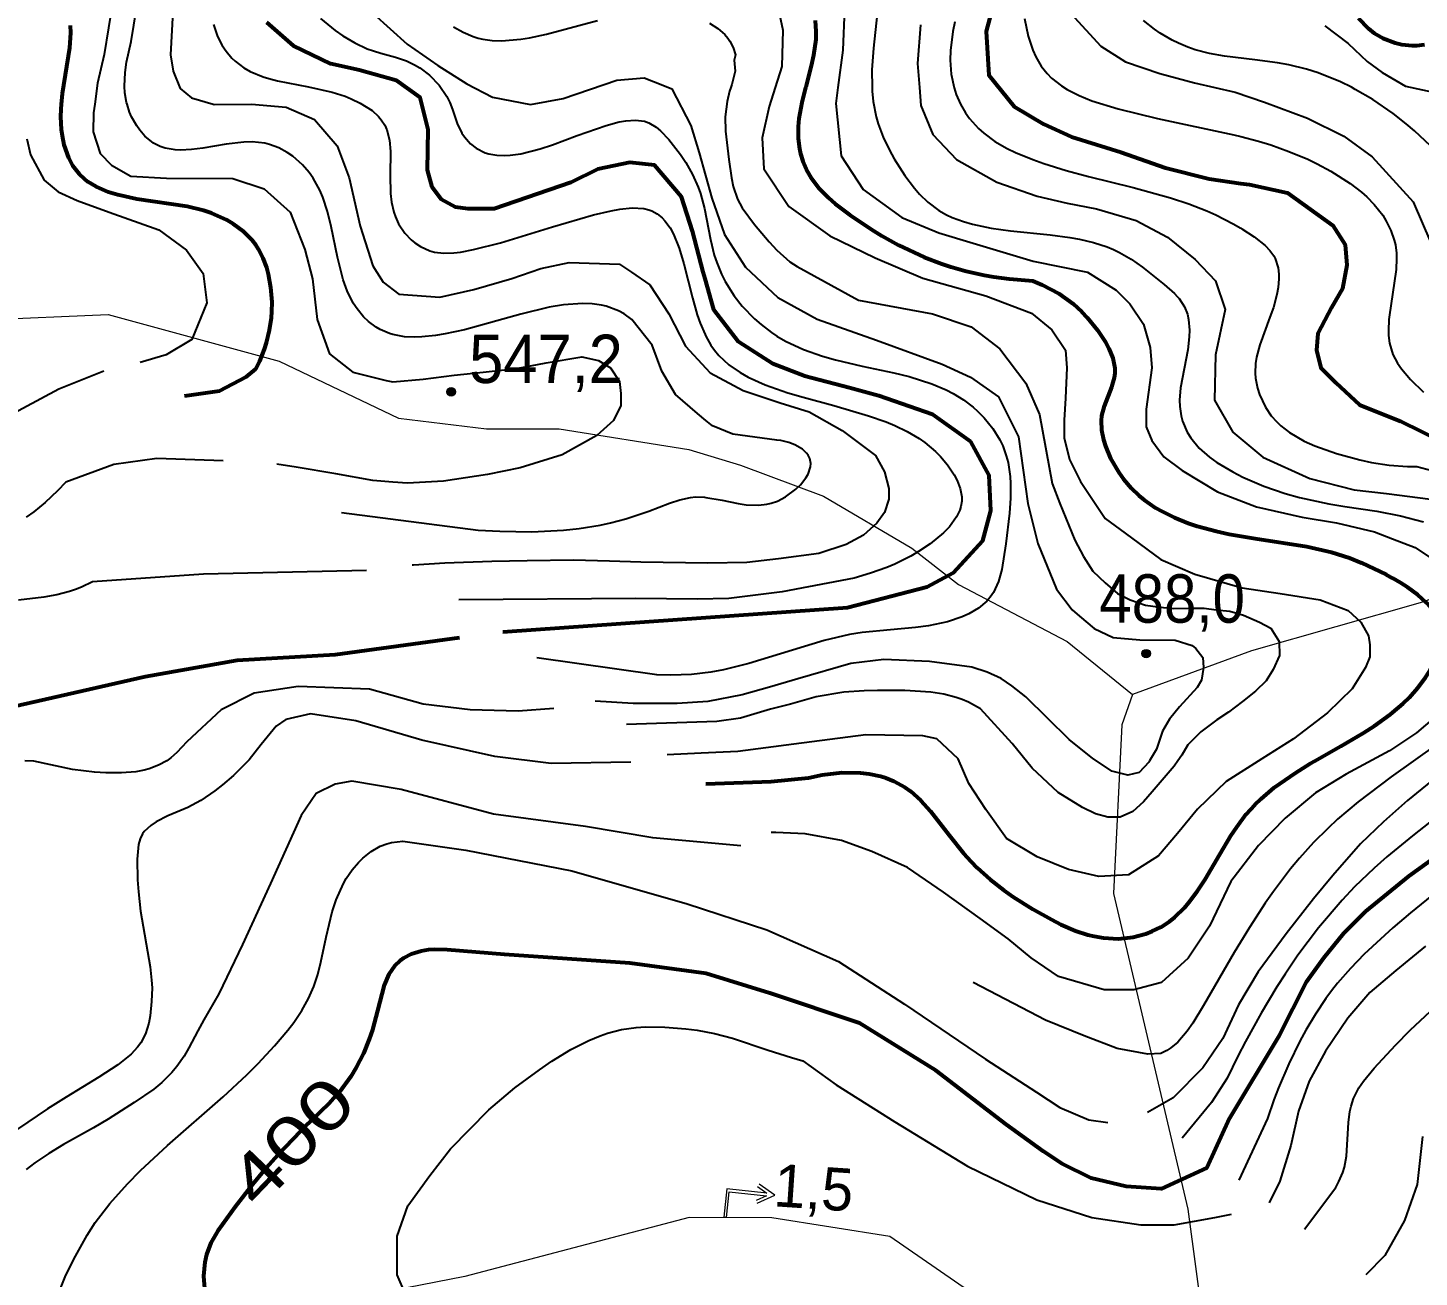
# Model space of a CAD drawing. Header units: metres. Extents: x 545098 to 555652, y 1854398 to 1862642.
# Drawn here: x 549370.1 to 549859.2, y 1859046.4 to 1859485.6 of the extents above; entities that cross this region are included whole.
import ezdxf
from ezdxf.enums import TextEntityAlignment as Align

# ---------------------------------------------------------------- set-up
doc = ezdxf.new("R2010")
doc.units = ezdxf.units.M
doc.header["$LTSCALE"] = 6.8
for name, color, linetype, lineweight in [('1', 7, 'Continuous', 25), ('2', 7, 'Continuous', 53), ('34', 7, 'Continuous', 13), ('5', 7, 'Continuous', 13), ('53', 7, 'Continuous', 13)]:
    doc.layers.add(name, color=color, linetype=linetype, lineweight=lineweight)
doc.layers.add('4', color=7, linetype='Continuous')

msp = doc.modelspace()

# ---------------------------------------------------------------- hatches: boundary and pattern name
at = {"layer": '5'}
for points in [[(549520.44, 1859357.64, 1), (549517.44, 1859357.64, 1)], [(549764.72, 1859265.62, 1), (549761.72, 1859265.62, 1)]]:
    msp.add_hatch(color=256, dxfattribs=at).paths.add_polyline_path(points)

# ---------------------------------------------------------------- linework, layer by layer
at = {"layer": '1'}
for points in [[(549404.97, 1859458.8), (549404.81, 1859459.33), (549404.23, 1859462.8), (549404.08, 1859465.14), (549404.26, 1859469.89), (549404.74, 1859473.5), (549406.37, 1859480.84), (549411.31, 1859511.07)], [(549399.98, 1859495.01), (549396.88, 1859476.25), (549394.62, 1859466.14), (549393.62, 1859458.8), (549393.2, 1859455.67), (549393.02, 1859449.01), (549395.57, 1859441.37), (549399.5, 1859437.35), (549406.36, 1859433.49), (549418.81, 1859432.79), (549442.14, 1859432.62), (549453.19, 1859429.05), (549462.28, 1859420.8), (549467.53, 1859407.65), (549470.21, 1859397.36), (549471.79, 1859383.12), (549476.12, 1859370.97), (549484.35, 1859364.52), (549496.09, 1859361.57), (549498.44, 1859361.12), (549509.06, 1859362.14), (549519.99, 1859363.47), (549530.17, 1859364.55), (549541.9, 1859365.82), (549552.27, 1859367.88), (549564.87, 1859369.89), (549570.69, 1859368.69), (549574.92, 1859366.04), (549578.09, 1859361.28), (549578.62, 1859357.05), (549578.62, 1859352.82), (549575.98, 1859347.53), (549570.13, 1859342.31), (549557.96, 1859335.44), (549543.14, 1859330.94), (549531.69, 1859328.59), (549516.28, 1859326.24), (549503.54, 1859325.48), (549498.44, 1859325.92), (549491.36, 1859326.53), (549478.41, 1859328.76), (549464.48, 1859331.19), (549457.62, 1859332.17)], [(549633.3, 1859495.21), (549635.54, 1859484.77), (549635.18, 1859471.98), (549632.84, 1859464.63), (549630.71, 1859457.96), (549628.25, 1859446.88), (549628.78, 1859436.01), (549637.68, 1859422.82), (549652.08, 1859412.48), (549667.94, 1859404.79), (549684.76, 1859397.58), (549706.87, 1859391.33), (549722.89, 1859385.25), (549730.1, 1859379.48), (549734.9, 1859372.27), (549735.38, 1859366.02), (549734.9, 1859355.44), (549734.42, 1859347.74), (549734.42, 1859341.49), (549736.34, 1859333.8), (549740.19, 1859326.1), (549748.84, 1859313.12), (549755.84, 1859307.97), (549768.35, 1859298.76), (549780.4, 1859293.57), (549797, 1859288.77), (549810.4, 1859286.76), (549824.46, 1859284.51), (549834.27, 1859280.79), (549838.72, 1859276.64), (549841.36, 1859271.87), (549841.89, 1859268.7), (549841.89, 1859264.47), (549840.3, 1859260.77), (549835.62, 1859253.28), (549826.99, 1859244.77), (549815.09, 1859235.72), (549803.91, 1859228.65), (549791.41, 1859220.62), (549781.33, 1859211), (549774.29, 1859202.37), (549767.63, 1859194.58), (549757.03, 1859187.9), (549746.64, 1859187.27), (549735.88, 1859189.77), (549724.88, 1859194.13), (549714.11, 1859200.59), (549706.84, 1859210.8), (549700.95, 1859220), (549697.17, 1859228.65), (549689.6, 1859235.68), (549684.73, 1859236.76), (549664.65, 1859237.05), (549639.43, 1859233.81), (549619.7, 1859231.26), (549606.78, 1859230.64), (549594.82, 1859230.07)], [(549668.97, 1859493.85), (549667.34, 1859478.45), (549666.85, 1859470.86), (549666.93, 1859464.63), (549666.95, 1859463.38), (549667.32, 1859459.7), (549668.36, 1859454.26), (549669.05, 1859451.86), (549670.8, 1859447.15), (549673, 1859442.54), (549674.67, 1859439.53), (549678.41, 1859433.7), (549681.77, 1859429.19), (549683.58, 1859427.1), (549686.48, 1859424.26), (549690.33, 1859421.43), (549693.1, 1859419.88), (549695.02, 1859418.98), (549699.03, 1859417.47), (549702.17, 1859416.56), (549708.73, 1859415.2), (549715.55, 1859414.27), (549729.52, 1859412.83), (549736.42, 1859411.91), (549739.81, 1859411.3), (549744.75, 1859410.13), (549749.5, 1859408.58), (549751.78, 1859407.63), (549753.91, 1859406.6), (549758, 1859404.22), (549761.94, 1859401.5), (549769.56, 1859395.4), (549773.18, 1859392.19), (549774.09, 1859391.21), (549774.79, 1859390.46), (549776.73, 1859387.57), (549777.72, 1859384.96), (549778.13, 1859383.11), (549778.46, 1859379.26), (549778.4, 1859376.97), (549777.88, 1859372.43), (549775.33, 1859359.06), (549774.99, 1859354.68), (549775.04, 1859352.51), (549775.51, 1859349.26), (549776.05, 1859347.29), (549777.68, 1859343.52), (549778.91, 1859341.51), (549781.91, 1859337.88), (549785.49, 1859334.72), (549788.11, 1859332.84), (549793.68, 1859329.52), (549797.27, 1859327.69), (549804.59, 1859324.52), (549812.07, 1859321.95), (549817.13, 1859320.53), (549827.45, 1859318.3), (549833.05, 1859317.37), (549844.29, 1859315.66), (549852.62, 1859314.11), (549860.73, 1859311.93)], [(549421.05, 1859491.24), (549420.2, 1859476.08), (549421.18, 1859470.39), (549423.7, 1859464.3), (549427.66, 1859460.99), (549435.26, 1859458.8), (549435.64, 1859458.62), (549448.78, 1859458.79), (549460.95, 1859457.74), (549470.84, 1859453.39), (549478.79, 1859444.06), (549483.01, 1859432.84), (549486.98, 1859415.88), (549491.36, 1859401.99), (549494.98, 1859396.22), (549500.51, 1859392.01), (549514.91, 1859390.91), (549526.94, 1859393.64), (549540.2, 1859397.45), (549550.43, 1859400.97), (549560.35, 1859403.1), (549578.07, 1859402.56), (549582.29, 1859399.7), (549588.78, 1859395.31), (549595.43, 1859385.02), (549601.24, 1859373.68), (549608.44, 1859365.96), (549610, 1859364.29), (549621.53, 1859358.08), (549634.58, 1859353.8), (549644.8, 1859350.61), (549656.37, 1859344.09), (549668.06, 1859335.31), (549671.24, 1859329.49), (549672.82, 1859323.67), (549672.82, 1859319.97), (549671.24, 1859315.21), (549668.59, 1859311.51), (549663.83, 1859307.27), (549657.76, 1859304), (549648.17, 1859300.77), (549633.97, 1859298.88), (549622.86, 1859297.69), (549609.1, 1859297.44), (549585.6, 1859297.75), (549574.62, 1859298.15), (549561.89, 1859298.5), (549545.59, 1859298.26), (549533.26, 1859298.03), (549516.68, 1859297.44), (549505.67, 1859296.73), (549505.21, 1859296.76)], [(549473.01, 1859488.85), (549478.15, 1859484.65), (549480.83, 1859482.77), (549485, 1859480.29), (549489.36, 1859478.27), (549491.62, 1859477.46), (549494.17, 1859476.7), (549499.34, 1859475.31), (549503.16, 1859474.01), (549506.04, 1859472.63), (549507.89, 1859471.53), (549511.34, 1859468.92), (549514.72, 1859465.44), (549517.43, 1859461.47), (549518.49, 1859459.33), (549519.42, 1859456.91), (549521.06, 1859452.02), (549522.7, 1859448.54), (549523.59, 1859447.22), (549525.75, 1859444.84), (549527.66, 1859443.34), (549530.85, 1859441.69), (549532.18, 1859441.27), (549534.93, 1859440.78), (549537.75, 1859440.69), (549539.65, 1859440.81), (549543.41, 1859441.36), (549550.2, 1859443.03), (549554.57, 1859444.46), (549563.21, 1859447.71), (549573.41, 1859451.31), (549578, 1859452.54), (549580.31, 1859452.96), (549583.7, 1859453.18), (549586.91, 1859452.75), (549588.41, 1859452.23), (549590.98, 1859450.72), (549592.56, 1859449.4), (549595.48, 1859446.32), (549599.59, 1859441.05), (549601.4, 1859438.31), (549603.78, 1859434.06), (549605.73, 1859429.64), (549606.53, 1859427.37), (549607.96, 1859422.05), (549610.12, 1859411.14), (549611.43, 1859405.74), (549612.27, 1859403.11), (549613.94, 1859399.05), (549615.27, 1859396.43), (549618.41, 1859391.44), (549621.26, 1859387.79), (549625.53, 1859383.32), (549627.84, 1859381.28), (549631.5, 1859378.49), (549633.41, 1859377.22), (549636.45, 1859375.45), (549642.81, 1859372.48), (549649.48, 1859370.14), (549654.06, 1859368.84), (549663.41, 1859366.66), (549674.49, 1859364.32), (549679.95, 1859362.99), (549687.9, 1859360.49), (549692.97, 1859358.31), (549695.42, 1859357.02), (549698.97, 1859354.82), (549702.37, 1859352.22), (549703.99, 1859350.79), (549706.27, 1859348.5), (549709.32, 1859344.78), (549711.82, 1859340.77), (549712.82, 1859338.67), (549714.08, 1859335.18), (549714.69, 1859332.79), (549715.42, 1859327.88), (549715.57, 1859325.37), (549715.53, 1859320.23)], [(549491.51, 1859490.63), (549503.44, 1859479.87), (549514.19, 1859472.3), (549524.47, 1859465.95), (549533.46, 1859461.18), (549546.76, 1859458.68), (549558.24, 1859460.71), (549577.15, 1859467.15), (549586.76, 1859468.05), (549593.27, 1859465.41), (549596.51, 1859464.1), (549603.15, 1859451.27), (549606.06, 1859441.64), (549610.54, 1859425.7), (549614.95, 1859412.92), (549622.37, 1859401.46), (549633.81, 1859390.81), (549647.59, 1859383.13), (549668.45, 1859375.84), (549691.51, 1859367.4), (549701.43, 1859362.74), (549711.31, 1859355.86), (549718.41, 1859341.82), (549721.67, 1859318.41), (549725.16, 1859304.35), (549731.68, 1859288.32), (549737.19, 1859281.03), (549739.81, 1859278.81), (549744.94, 1859274.47), (549751.61, 1859271.28), (549761.03, 1859270.51), (549773.41, 1859270.32), (549779.46, 1859268.45), (549780.74, 1859267.44), (549783.21, 1859264.23), (549783.38, 1859260.75), (549782.74, 1859256.24), (549781.16, 1859253.72), (549774.95, 1859246.94), (549771.49, 1859242.57), (549768.95, 1859238.31), (549766.88, 1859232), (549764.44, 1859227.97)], [(549519.76, 1859485.97), (549523.11, 1859484.05), (549526.61, 1859482.55), (549528.41, 1859481.99), (549530.01, 1859481.62), (549533.28, 1859481.17), (549536.62, 1859481.06), (549543.41, 1859481.61), (549546.45, 1859482.09), (549552.49, 1859483.36), (549570.35, 1859488.21)], [(549657.19, 1859492.22), (549656.58, 1859477.72), (549654.84, 1859464.63), (549654.1, 1859459.03), (549656.03, 1859440.56), (549663.81, 1859428.76), (549677.38, 1859418.88), (549690.39, 1859413.55), (549702.44, 1859409.94), (549723.48, 1859403.53), (549742.59, 1859399.68), (549752.68, 1859393.43), (549757.49, 1859388.62), (549762.3, 1859381.41), (549764.7, 1859373.23), (549765.18, 1859366.02), (549763.26, 1859351.59), (549763.26, 1859345.34), (549765.18, 1859340.53), (549769.5, 1859334.76), (549775.87, 1859330.02), (549788.35, 1859322.5), (549802, 1859317.19), (549818.13, 1859313.6), (549830.11, 1859311.58), (549843.49, 1859308.45), (549849.81, 1859306), (549857.8, 1859302.9), (549867.11, 1859296.74)], [(549696.01, 1859487.67), (549695.27, 1859484.26), (549694.4, 1859477.57), (549694.32, 1859474.23), (549694.71, 1859469.26), (549695.73, 1859464.49), (549696.49, 1859462.17), (549697.96, 1859458.8), (549699.76, 1859455.69), (549701.15, 1859453.74), (549704.32, 1859450.17)], [(549720.44, 1859488.92), (549721.8, 1859482.65), (549723.4, 1859477.75), (549724.43, 1859475.41), (549726.31, 1859472.15), (549728.39, 1859469.53), (549729.97, 1859467.95), (549733.52, 1859465.17), (549735.47, 1859463.95), (549739.64, 1859461.8), (549744.09, 1859459.99), (549753.41, 1859457.1), (549767.27, 1859453.75), (549794.04, 1859448.02), (549796.57, 1859447.36), (549802.72, 1859445.74), (549807.02, 1859444.42), (549813.41, 1859442.17), (549820.06, 1859439.38), (549823.33, 1859437.81), (549828.13, 1859435.23), (549835, 1859430.84), (549838.93, 1859427.83), (549840.79, 1859426.19), (549843.41, 1859423.53), (549846.39, 1859419.71), (549847.67, 1859417.65), (549849.28, 1859414.41), (549850.45, 1859411.01), (549850.85, 1859409.26), (549851.22, 1859406.43), (549851.3, 1859404.51), (549851.14, 1859400.63), (549848.69, 1859383.92), (549848.56, 1859383.02), (549848.38, 1859379.24), (549848.44, 1859377.4), (549848.78, 1859374.69), (549849.94, 1859370.78), (549851.59, 1859367.68), (549852.97, 1859365.7), (549856.14, 1859361.98), (549860.77, 1859357.51)], [(549736.8, 1859490.66), (549747.25, 1859479.1), (549756, 1859473.66), (549768.06, 1859469.58), (549780.19, 1859466.3), (549794.55, 1859462.98), (549804.81, 1859459.47), (549819.91, 1859453.86), (549832.74, 1859447.5), (549842.65, 1859440.3), (549857.1, 1859424.47)], [(549768.18, 1859483.72), (549766.16, 1859485.12), (549762.3, 1859488.2)], [(549435.4, 1859486.74), (549436.75, 1859482.59), (549438.43, 1859479.36), (549439.79, 1859477.35), (549441.87, 1859474.92), (549442.99, 1859473.83), (549446.03, 1859471.52), (549448.2, 1859470.28), (549452.88, 1859468.34), (549454.86, 1859467.79), (549457.91, 1859466.95), (549468.71, 1859464.87), (549477.12, 1859462.97), (549481.63, 1859461.52), (549483.82, 1859460.66), (549486.94, 1859459.17), (549491.09, 1859456.5), (549493.38, 1859454.4), (549494.35, 1859453.25), (549495.56, 1859451.4), (549496.32, 1859449.73), (549497.27, 1859446.11), (549497.63, 1859442.18), (549497.52, 1859433.78), (549497.58, 1859427.38), (549497.94, 1859424.26), (549498.76, 1859420.8), (549499.34, 1859419.14), (549500.44, 1859416.75), (549502.62, 1859413.46), (549504.85, 1859411.1), (549506.1, 1859410.06), (549508.11, 1859408.7), (549511.38, 1859407.22), (549513.01, 1859406.78), (549516.38, 1859406.38), (549519.84, 1859406.48), (549522.16, 1859406.76), (549526.78, 1859407.63), (549536.24, 1859409.98), (549554.49, 1859415.59), (549569, 1859419.85), (549575.13, 1859421.32), (549578.18, 1859421.87), (549582.58, 1859422.29), (549586.6, 1859422.05), (549588.41, 1859421.62), (549589.46, 1859421.23), (549591.37, 1859420.2), (549593.06, 1859418.84), (549594.08, 1859417.77), (549595.88, 1859415.26), (549597.06, 1859413.1), (549599.04, 1859408.17), (549600.69, 1859402.63), (549603.71, 1859390.66), (549605.44, 1859384.71), (549606.44, 1859381.83), (549608.17, 1859377.74), (549608.44, 1859377.25), (549610.25, 1859374), (549611.44, 1859372.29), (549613, 1859370.41), (549616.55, 1859367.12), (549620.54, 1859364.39), (549623.38, 1859362.82), (549629.32, 1859360.16), (549637.3, 1859357.32), (549642.67, 1859355.71), (549653.48, 1859352.78), (549665.65, 1859349.26), (549671.81, 1859347.08), (549674.83, 1859345.83), (549679.23, 1859343.7), (549683.43, 1859341.21), (549685.44, 1859339.82), (549689.21, 1859336.68), (549690.97, 1859334.93), (549693.41, 1859332.03)], [(549609.79, 1859487.19), (549612.64, 1859485.37), (549615.1, 1859483.2), (549616.13, 1859481.98), (549616.86, 1859480.93), (549618.03, 1859478.65), (549618.85, 1859476.15), (549618.44, 1859474.27), (549618.8, 1859470.36)], [(549683.88, 1859486.6), (549682.84, 1859473), (549683.5, 1859464.63), (549684, 1859458.24), (549688.24, 1859448.13), (549696.61, 1859439.32), (549710.73, 1859431.37), (549724.97, 1859426.45), (549735.42, 1859423.92), (549745.8, 1859422.01), (549759.78, 1859417.85), (549770.79, 1859412.05)], [(549863.24, 1859444.09), (549857.56, 1859449.36), (549854.6, 1859451.87), (549850.03, 1859455.45), (549842.89, 1859460.37), (549836.75, 1859463.92), (549835.43, 1859464.68), (549831.58, 1859466.57), (549823.67, 1859469.78), (549819.61, 1859471.08), (549813.41, 1859472.61), (549809.45, 1859473.31), (549801.45, 1859474.33), (549790.78, 1859475.62), (549785.54, 1859476.56), (549780.41, 1859477.89), (549777.9, 1859478.75), (549774.56, 1859480.15), (549772.39, 1859481.23), (549768.18, 1859483.72)], [(549826.04, 1859486.28), (549834.21, 1859480.03), (549840.93, 1859473.78), (549846.22, 1859469.93), (549854.39, 1859465.13), (549866.38, 1859462.53)], [(549618.8, 1859470.36), (549617.61, 1859465.7), (549617.25, 1859464.63), (549616.82, 1859463.32), (549615.9, 1859459.72), (549615.21, 1859454.26), (549615.31, 1859449.31), (549616.55, 1859439.26), (549617.42, 1859432.9), (549618.05, 1859429.8), (549619.54, 1859425.38), (549621.26, 1859422.27), (549625.61, 1859416.46), (549630.71, 1859410.33), (549633.41, 1859407.44), (549638, 1859403.39), (549640.53, 1859401.65), (549662.17, 1859389.89), (549688.12, 1859385.08), (549701.74, 1859380.44), (549711.83, 1859372.75), (549720.96, 1859360.73), (549725.77, 1859349.67), (549730.14, 1859325.47), (549732.84, 1859318.44), (549738.13, 1859305.45), (549741.23, 1859299.73), (549744.44, 1859294.59), (549748.81, 1859290.51), (549753.14, 1859286.79), (549757.66, 1859284.57), (549763.06, 1859282.65), (549768.12, 1859281.97), (549772.98, 1859281.46), (549778.32, 1859281.55), (549783.67, 1859281.65), (549787.8, 1859281.05), (549792.66, 1859280.53), (549797.45, 1859279.08), (549803.1, 1859276.64), (549807.05, 1859274.53), (549810.01, 1859269.91), (549810.06, 1859264.93), (549807.89, 1859260.06), (549805.42, 1859256.06), (549801.62, 1859252.46), (549797.08, 1859248.77), (549792.19, 1859245.04), (549788.09, 1859242.33), (549782.51, 1859238.14), (549777.9, 1859233.52), (549775.75, 1859229.93), (549774.38, 1859227.97), (549773.08, 1859226.1), (549769.53, 1859221.98), (549765.33, 1859217.04), (549762.25, 1859213.52), (549758.6, 1859210.13), (549754.05, 1859208.1), (549749.8, 1859208.13), (549745.42, 1859209.26), (549740.91, 1859211.48), (549732.3, 1859216.75), (549723.11, 1859225.41), (549716.09, 1859234.06), (549704.96, 1859246.17), (549700.79, 1859248.52), (549698.61, 1859249.46), (549696.47, 1859250.22), (549692.08, 1859251.34), (549687.58, 1859252.04), (549678.41, 1859252.61), (549668.84, 1859252.67), (549664.09, 1859252.54), (549657.01, 1859252.12), (549647.25, 1859250.47), (549638.18, 1859247.88), (549631.13, 1859246.06), (549620.67, 1859242.97), (549612.29, 1859241.73), (549580.53, 1859240.7)], [(549480.33, 1859315.27), (549528.41, 1859309.03), (549535.99, 1859308.61), (549547.26, 1859308.46), (549558.41, 1859309.03), (549563.94, 1859309.64), (549571.26, 1859310.83), (549574.9, 1859311.61), (549580.33, 1859313.01), (549588.41, 1859315.7), (549595.71, 1859318.55), (549599.35, 1859319.73), (549603.01, 1859320.51), (549604.84, 1859320.69), (549607.93, 1859320.63), (549608.44, 1859320.55), (549614.18, 1859319.59), (549619.81, 1859318.41), (549622.66, 1859317.97), (549626.99, 1859317.8), (549629.9, 1859318.14), (549631.37, 1859318.49), (549633.59, 1859319.26), (549636.5, 1859320.75), (549640.11, 1859323.43), (549641.69, 1859324.98), (549643.64, 1859327.45), (549644.37, 1859328.73), (549645.25, 1859331.27), (549645.35, 1859332.5), (549645.01, 1859334.26), (549644.4, 1859335.41), (549643.85, 1859336.13), (549642.41, 1859337.44), (549639.68, 1859339.03), (549637.62, 1859339.82), (549634.79, 1859340.48), (549633.41, 1859340.62), (549617.96, 1859342.77), (549610.76, 1859345.66), (549608.44, 1859347.55), (549605.47, 1859349.98), (549597.78, 1859356.71), (549592.98, 1859364.89), (549589.61, 1859374.02), (549582.47, 1859383.06), (549579.7, 1859385.06), (549577.69, 1859386.15), (549573.41, 1859387.74), (549571.76, 1859388.13), (549568.44, 1859388.6), (549565.1, 1859388.73), (549558.41, 1859388.21), (549553.34, 1859387.37), (549543.38, 1859384.99), (549523.6, 1859379.44), (549516.85, 1859377.99), (549513.41, 1859377.43), (549508.56, 1859376.92), (549506.14, 1859376.84), (549502.53, 1859377.02), (549499.01, 1859377.64), (549498.44, 1859377.81), (549497.29, 1859378.14), (549493.95, 1859379.59), (549492.55, 1859380.4), (549489.91, 1859382.32), (549488.14, 1859383.98), (549485.83, 1859386.8), (549484.51, 1859388.84), (549482.36, 1859393.2), (549480.95, 1859397.04), (549478.92, 1859404.97), (549476.78, 1859415.71), (549475.5, 1859420.98), (549473.79, 1859426.1), (549472.72, 1859428.57), (549470.39, 1859432.75), (549469, 1859434.72), (549466.63, 1859437.48), (549463.2, 1859440.5), (549461.3, 1859441.8), (549458.28, 1859443.42), (549455.07, 1859444.6), (549453.41, 1859445.01), (549449, 1859445.49), (549445.99, 1859445.44), (549439.84, 1859444.73), (549431.65, 1859443.35), (549427.67, 1859442.83), (549423.81, 1859442.63), (549421.94, 1859442.71), (549418.37, 1859443.3), (549416.67, 1859443.86), (549414.25, 1859445.09), (549411.22, 1859447.56), (549409.43, 1859449.61), (549408.37, 1859451.09), (549406.58, 1859454.26), (549405.86, 1859455.93), (549404.97, 1859458.8)], [(549704.32, 1859450.17), (549706.13, 1859448.54), (549710.06, 1859445.65), (549714.33, 1859443.2), (549717.3, 1859441.77), (549723.43, 1859439.27), (549727.31, 1859437.91), (549735.1, 1859435.49), (549742.94, 1859433.39), (549758.66, 1859429.5), (549771.77, 1859425.88), (549778.23, 1859423.73), (549784.58, 1859421.25), (549787.7, 1859419.86), (549793.83, 1859416.73), (549796.57, 1859415.12), (549796.83, 1859414.97), (549801.23, 1859412.07), (549805.06, 1859409.05), (549806.72, 1859407.34), (549808.08, 1859405.47), (549808.62, 1859404.46), (549809.62, 1859401.26), (549809.88, 1859398.97), (549809.9, 1859397.41), (549809.62, 1859394.26), (549809.2, 1859391.91), (549807.95, 1859387.34), (549806.7, 1859383.92), (549803.16, 1859374.19), (549802.03, 1859369.82), (549801.69, 1859367.61), (549801.56, 1859364.26), (549801.69, 1859362.5), (549802.36, 1859358.98), (549803.08, 1859356.67), (549805.14, 1859352.26), (549807.17, 1859349.26), (549809.13, 1859347.04), (549810.55, 1859345.69), (549813.66, 1859343.29), (549818.83, 1859340.31), (549822.52, 1859338.66), (549830.13, 1859335.98), (549838.33, 1859333.7), (549842.44, 1859332.82), (549848.68, 1859331.86), (549855.1, 1859331.39), (549858.41, 1859331.37), (549865.38, 1859329.57)], [(549369.73, 1859446.63), (549371.01, 1859440.91), (549375.79, 1859431.99), (549380.72, 1859427.96), (549387.44, 1859424.85), (549398.71, 1859420.83), (549416.12, 1859414.55), (549425.86, 1859407.49), (549431.78, 1859399.18), (549433.04, 1859388.87), (549427.79, 1859376.02), (549418.77, 1859370.64), (549409.54, 1859367.95)], [(549857.1, 1859424.47), (549863.3, 1859410)], [(549770.79, 1859412.05), (549780.47, 1859404.2), (549787.57, 1859396.66), (549791.01, 1859386.62), (549787.56, 1859370.66), (549787.28, 1859354.77), (549793.72, 1859343.51), (549804.31, 1859334.65), (549820.76, 1859327.15), (549836.31, 1859323.17), (549847.72, 1859321.87), (549863.17, 1859319.95)], [(549396.85, 1859364.93), (549380.97, 1859358.57), (549361.96, 1859348.38)], [(549438.78, 1859333.34), (549415.44, 1859334.16), (549400.3, 1859332.11), (549383.5, 1859325.94), (549380.53, 1859322.8), (549376.22, 1859318.7), (549372.15, 1859315.45), (549369.46, 1859313.64)], [(549693.41, 1859332.03), (549695.8, 1859328.43), (549696.78, 1859326.53), (549697.87, 1859323.62), (549698.39, 1859320.7), (549698.39, 1859319.26), (549698.09, 1859317.35), (549697.7, 1859316.1), (549696.56, 1859313.67), (549694.05, 1859310.24), (549691.98, 1859308.11), (549687.32, 1859304.26), (549683.26, 1859301.52), (549680.51, 1859299.9), (549674.93, 1859297.12), (549672.1, 1859295.92), (549666.38, 1859293.86), (549660.57, 1859292.14), (549635.23, 1859287.39), (549616.49, 1859284.99), (549605.44, 1859284.75), (549583.81, 1859284.99), (549521.6, 1859284.56)], [(549715.53, 1859320.23), (549715.15, 1859314.99), (549713.88, 1859304.26), (549712.51, 1859295.18), (549711.35, 1859290.96), (549709.58, 1859287.15), (549708.41, 1859285.44), (549707.19, 1859284.06), (549704.3, 1859281.65), (549700.93, 1859279.66), (549698.5, 1859278.56), (549693.41, 1859276.83), (549686.68, 1859275.38), (549682.21, 1859274.78), (549673.32, 1859274.03), (549663.41, 1859273.07), (549658.94, 1859272.33), (549650.05, 1859270.24), (549623.53, 1859262.17), (549614.64, 1859259.93), (549610.16, 1859259.08), (549603.41, 1859258.26), (549596.09, 1859258.04), (549591.18, 1859258.22), (549548.99, 1859264.17)], [(549489.14, 1859294.83), (549431.82, 1859293.6), (549392.79, 1859290.87), (549388.92, 1859288.98), (549386.88, 1859288.17), (549384.75, 1859287.47), (549380.33, 1859286.32), (549375.77, 1859285.48), (549366.78, 1859284.37)], [(549764.44, 1859227.97), (549764.14, 1859227.48), (549760.83, 1859223.83), (549756.74, 1859222.89), (549751.21, 1859224.35), (549744.38, 1859228.92), (549739.81, 1859232.54), (549736.17, 1859235.42), (549720.9, 1859250.44), (549716.02, 1859254.3), (549712.22, 1859256.89), (549707.3, 1859259.12), (549701.97, 1859260.83), (549687.12, 1859262.87), (549671.02, 1859263.6), (549659.46, 1859262.2), (549640.79, 1859256.75), (549630.84, 1859253.8), (549621.17, 1859251.19), (549609.1, 1859248.77), (549598.4, 1859248.1), (549582.87, 1859248.11), (549569.55, 1859248.87)], [(549555.02, 1859246.37), (549542.45, 1859245.4), (549525.54, 1859245.89), (549509.1, 1859247.82), (549490.25, 1859253.14), (549465.12, 1859254.11), (549449.66, 1859251.69), (549438.06, 1859245.89), (549425.99, 1859234.6), (549422.52, 1859230.88), (549420.38, 1859229.01), (549418.96, 1859227.99), (549416.01, 1859226.36), (549412.74, 1859225.12), (549410.94, 1859224.65), (549408.02, 1859224.1), (549403.08, 1859223.67), (549397.47, 1859223.7), (549393.53, 1859223.95), (549385.79, 1859224.93), (549372.19, 1859227.79), (549369.02, 1859227.95)], [(549582.09, 1859227.51), (549554.05, 1859227.02), (549534.24, 1859229.44), (549508.62, 1859235.25), (549485.42, 1859242.02), (549469.47, 1859244.44), (549460.77, 1859242.5), (549457.39, 1859240.08), (549452.13, 1859233.7), (549447.86, 1859228.23), (549442.44, 1859222.81), (549438.48, 1859219.45), (549435.85, 1859217.42), (549430.93, 1859214.03), (549426.39, 1859211.49), (549419.36, 1859208.56), (549415.17, 1859206.47), (549413.29, 1859205.22), (549411.02, 1859203.08), (549410.45, 1859202.29), (549409.59, 1859200.57), (549409.03, 1859198.57), (549408.58, 1859193.33), (549408.68, 1859186.08), (549408.95, 1859181.86), (549409.68, 1859175.07), (549413.06, 1859155.51), (549413.62, 1859150.81), (549413.75, 1859148.16), (549413.62, 1859143.31), (549413.11, 1859138.27), (549412.62, 1859135.71), (549411.45, 1859131.96), (549409.8, 1859128.79), (549408.66, 1859127.23), (549406.46, 1859124.86), (549401.75, 1859121.05), (549395.09, 1859116.73), (549383.59, 1859109.74), (549376.96, 1859105.57), (549345.64, 1859084.45)], [(549866.89, 1859245.19), (549858.27, 1859237.8), (549849.81, 1859232.12), (549848.75, 1859231.41), (549833.58, 1859223.22), (549822.8, 1859216.68), (549812.15, 1859207.77), (549802.7, 1859198.22), (549793, 1859185.47), (549785.55, 1859169.82), (549778.02, 1859158.51), (549768.62, 1859150), (549758.95, 1859147.4), (549748.49, 1859147.39), (549732.38, 1859152.09), (549722.86, 1859158.7), (549714.76, 1859165.32), (549704.85, 1859172.51), (549691.99, 1859181.73), (549679.36, 1859190.49), (549666.78, 1859196.09), (549656.18, 1859199.88), (549643.36, 1859202.28), (549633, 1859202.76), (549631.47, 1859202.79)], [(549873.41, 1859239.47), (549849.32, 1859222.29), (549837.81, 1859213.51), (549830.54, 1859207.38), (549827.06, 1859204.2), (549822.07, 1859199.26), (549817.1, 1859193.76), (549813.95, 1859189.95), (549807.97, 1859182.01)], [(549620.76, 1859198.01), (549589.82, 1859200.92), (549566.14, 1859204.79), (549533.76, 1859209.14), (549501.38, 1859217.85), (549483.98, 1859220.75), (549478.18, 1859219.78), (549471.41, 1859216.4), (549466.2, 1859208.73), (549455.44, 1859184.79), (549445.52, 1859163.35), (549437.29, 1859146.03), (549431.99, 1859136.91), (549429.9, 1859132.97), (549426.69, 1859127), (549425.01, 1859124.16), (549422.46, 1859120.49), (549420.75, 1859118.41), (549417.2, 1859114.87), (549414.37, 1859112.54), (549407.53, 1859107.82), (549398.39, 1859102.02), (549393.24, 1859098.97), (549382.65, 1859093.04), (549377.49, 1859089.93), (549372.59, 1859086.58), (549369.5, 1859084.22)], [(549865.24, 1859222.23), (549855.15, 1859214.02), (549846.71, 1859206.5), (549838.62, 1859198.7), (549828.87, 1859187.68), (549822.11, 1859179.41), (549812.51, 1859167.14), (549802.57, 1859153.72), (549795.74, 1859142.11), (549790.2, 1859130.34), (549783.19, 1859119.98), (549772.76, 1859109.44), (549763.75, 1859104.35)], [(549863.02, 1859206.36), (549856.85, 1859201.56), (549847.79, 1859194.13), (549843.41, 1859190.25), (549836.52, 1859183.6), (549832.13, 1859178.97), (549823.83, 1859169.26), (549816.59, 1859159.61), (549812.06, 1859152.96), (549809.16, 1859148.45), (549803.65, 1859139.26), (549798.12, 1859129.23), (549795.5, 1859124.15), (549791.77, 1859116.41), (549786.19, 1859107.82), (549775.84, 1859095.35)], [(549381.53, 1859042.47), (549383.28, 1859046.51), (549386.25, 1859052.71), (549390.97, 1859061.21), (549393.82, 1859065.59), (549398.94, 1859072.33), (549405.16, 1859079.28), (549409.74, 1859083.9), (549419.16, 1859092.71), (549438.72, 1859109.85), (549447.07, 1859117.59), (549451.11, 1859121.59), (549456.84, 1859127.7), (549461.45, 1859133.2), (549463.55, 1859135.97), (549466.37, 1859140.15), (549468.74, 1859144.35), (549469.74, 1859146.47), (549470.6, 1859148.59), (549472.01, 1859152.86), (549473.09, 1859157.18), (549474.92, 1859165.97), (549477.14, 1859174.85), (549478.53, 1859179.09), (549481.04, 1859184.86), (549482.01, 1859186.56), (549484.1, 1859189.62), (549486.32, 1859192.22), (549487.83, 1859193.7), (549490.8, 1859196.11), (549493.99, 1859197.97), (549496.25, 1859198.8), (549497.92, 1859199.2), (549501.9, 1859199.73), (549524.09, 1859196.56), (549561.31, 1859189.31), (549601.91, 1859177.7), (549629.94, 1859168.51), (549655.07, 1859157.38), (549678.27, 1859142.39), (549706.79, 1859123.04), (549724.67, 1859111.43), (549732.89, 1859106.11), (549743.04, 1859101.76), (549749.8, 1859100.79)], [(549868.69, 1859184.68), (549856.16, 1859174.55), (549849.99, 1859169.26), (549839.89, 1859159.94), (549835.08, 1859154.98), (549830.55, 1859149.79), (549828.41, 1859147.09), (549826.44, 1859144.43), (549822.75, 1859138.93), (549819.38, 1859133.23), (549817.28, 1859129.34), (549813.41, 1859121.41), (549809.79, 1859112.99), (549808.14, 1859108.71), (549805.87, 1859102.22), (549795.77, 1859080.52)], [(549807.97, 1859182.01), (549805.12, 1859177.89), (549799.6, 1859169.36), (549794.22, 1859160.5), (549783.41, 1859141.89), (549779.69, 1859135.74), (549777.68, 1859132.87), (549774.36, 1859129.06), (549771.88, 1859126.99), (549770.55, 1859126.13), (549768.41, 1859125.1), (549763.78, 1859124.82), (549753.09, 1859126.76), (549741.44, 1859131.3), (549727.85, 1859136.81), (549702.38, 1859150.02)], [(549861.39, 1859162.79), (549851.01, 1859154.23), (549841.82, 1859146.46), (549834.19, 1859137.44), (549826.25, 1859125.85), (549820.56, 1859115.33), (549816.78, 1859104.73), (549814.13, 1859092.67), (549810.26, 1859080.15), (549806.44, 1859072.58)], [(549818.89, 1859063.31), (549829.87, 1859078), (549831.03, 1859080.06), (549832.43, 1859083.27), (549832.98, 1859085.1), (549833.67, 1859088.91), (549834.39, 1859100.8), (549834.86, 1859104.67), (549835.25, 1859106.54), (549836.12, 1859109.26), (549838.05, 1859112.99), (549839.68, 1859115.34), (549843.41, 1859119.84), (549850.91, 1859128), (549856.05, 1859133.22), (549866.66, 1859143.21)], [(549502.89, 1859040.45), (549499.91, 1859047.27), (549499.91, 1859052.8), (549499.91, 1859060.9), (549503.74, 1859071.54), (549511.4, 1859082.19), (549518.63, 1859091.56), (549532.21, 1859105.31), (549541.26, 1859112.93), (549549.92, 1859119.33), (549554.36, 1859122.37), (549560.96, 1859126.42), (549567.28, 1859129.62), (549571.29, 1859131.27), (549573.87, 1859132.16), (549578.77, 1859133.46), (549583.9, 1859134.23), (549587.22, 1859134.42), (549594, 1859134.29), (549601.44, 1859133.74), (549605.4, 1859133.25), (549611.52, 1859132.1), (549617.8, 1859130.41), (549630.4, 1859126.21), (549638.55, 1859123.59), (549642.53, 1859122.5), (549654.25, 1859114.02), (549674.84, 1859100.99), (549700.46, 1859085.43), (549724.82, 1859073.66), (549744.15, 1859067.36), (549761.37, 1859064.83), (549773.13, 1859064.83), (549787.41, 1859067.36), (549793.29, 1859068.62)], [(549860.44, 1859095.87), (549858.53, 1859078.99), (549854.04, 1859066.4), (549847.15, 1859053.99), (549840.45, 1859047.3)]]:
    msp.add_lwpolyline(points, dxfattribs=at)
at = {"layer": '2'}
for points in [[(549710.02, 1859495.8), (549706.98, 1859484.34), (549707.91, 1859468.92), (549716.85, 1859457.96), (549727.27, 1859451.77), (549737.02, 1859447.25), (549754.31, 1859441.91), (549770.05, 1859436.38), (549785.42, 1859432.54), (549796.57, 1859430.91), (549799.62, 1859430.47), (549812.96, 1859427.65), (549828.92, 1859416.09), (549833.25, 1859409.36), (549833.73, 1859402.15), (549832.28, 1859393.97), (549828.44, 1859387.24), (549823.63, 1859378.11), (549823.15, 1859372.34), (549824.6, 1859366.09), (549829.88, 1859360.8), (549838.22, 1859353.05), (549852.7, 1859347.36)], [(549646.88, 1859488.2), (549647.16, 1859484.26), (549647.08, 1859481.48), (549646.34, 1859475.93), (549645.53, 1859472.23), (549643.58, 1859464.85), (549643.52, 1859464.63), (549642.16, 1859459.3), (549641.14, 1859453.72), (549640.87, 1859450.92), (549640.87, 1859446.71), (549641.33, 1859443.11), (549641.72, 1859441.33), (549642.51, 1859438.72), (549644.14, 1859434.99), (549645.33, 1859432.97), (549648.17, 1859429.23), (549651.51, 1859425.85), (549653.92, 1859423.76), (549659.03, 1859419.88), (549666.54, 1859414.8), (549670.36, 1859412.47), (549676.18, 1859409.24), (549685.2, 1859405.03), (549691.43, 1859402.66), (549694.62, 1859401.61), (549699.52, 1859400.21), (549706.26, 1859398.68), (549709.73, 1859398.06), (549715.07, 1859397.32), (549723.41, 1859396.64), (549726.67, 1859395.3), (549732.51, 1859392.21), (549737.59, 1859388.54), (549740.64, 1859385.75), (549742.55, 1859383.72), (549746.16, 1859379.26), (549748.96, 1859375.05), (549750.16, 1859372.84), (549751.53, 1859369.44), (549752.21, 1859365.99), (549752.22, 1859364.26), (549752.01, 1859362.6), (549751.06, 1859359.29), (549748.46, 1859352.65), (549747.56, 1859349.26), (549747.38, 1859347.59), (549747.51, 1859344.2), (549748.2, 1859340.81), (549748.91, 1859338.58), (549750.76, 1859334.26), (549753.61, 1859329.28), (549755.24, 1859326.98), (549757.95, 1859323.79), (549760.61, 1859321.25), (549762.51, 1859319.7), (549766.58, 1859316.9), (549768.73, 1859315.65), (549773.24, 1859313.42), (549777.97, 1859311.53), (549781.21, 1859310.44), (549787.8, 1859308.64), (549792.41, 1859307.64), (549801.61, 1859306.08), (549819.71, 1859303.29), (549828.41, 1859301.3), (549834.78, 1859299.24), (549838.99, 1859297.55), (549847.57, 1859293.41), (549849.81, 1859292.13)], [(549837.92, 1859489.02), (549841.41, 1859485.35), (549843.41, 1859483.77), (549846.4, 1859481.99), (549850.82, 1859480.29), (549853.14, 1859479.75), (549856.66, 1859479.37), (549858.41, 1859479.39), (549861.11, 1859479.69)], [(549425.22, 1859356.28), (549437.51, 1859358), (549446.89, 1859362.86), (549450.25, 1859365.68), (549451.63, 1859368.45), (549453.34, 1859372.69), (549454.04, 1859374.85), (549455.11, 1859379.26), (549455.74, 1859383.63), (549455.9, 1859385.85), (549455.95, 1859389.21), (549455.58, 1859394.26), (549454.72, 1859398.99), (549454.08, 1859401.3), (549452.83, 1859404.64), (549451.19, 1859407.78), (549450.22, 1859409.26), (549448.91, 1859410.94), (549445.86, 1859413.97), (549442.38, 1859416.57), (549439.88, 1859418.06), (549434.61, 1859420.45), (549431.81, 1859421.39), (549426.13, 1859422.77), (549408.41, 1859425.4), (549401.73, 1859426.85), (549398.5, 1859427.86), (549393.95, 1859429.83), (549391.22, 1859431.51), (549389.96, 1859432.48), (549388.25, 1859434.1), (549386.8, 1859435.86), (549385.95, 1859437.14), (549384.5, 1859439.9), (549382.92, 1859444.46), (549382.25, 1859447.67), (549381.95, 1859449.86), (549381.71, 1859454.26), (549381.78, 1859457.05), (549381.95, 1859458.8), (549382.32, 1859462.54), (549384.85, 1859478.52), (549385.16, 1859483.79), (549385.08, 1859486.43)], [(549701.56, 1859340.09), (549688.18, 1859349.71), (549669.31, 1859356.29), (549658.99, 1859359), (549643.27, 1859363.11), (549631.97, 1859367.44), (549619.93, 1859375.17), (549611.26, 1859386.47), (549608.19, 1859397.36), (549607.56, 1859399.7), (549603.71, 1859414.12), (549599.94, 1859426.16), (549590.41, 1859437.27), (549581.77, 1859438.29), (549570.53, 1859435.89), (549560.95, 1859431.23), (549534.06, 1859421.99), (549524.78, 1859421.99), (549520.42, 1859422.54), (549515.51, 1859425.27), (549512.23, 1859429.63), (549510.64, 1859435.57), (549510.8, 1859449.86), (549508.01, 1859461.09), (549499.67, 1859467.05), (549486.71, 1859470.7), (549476.6, 1859472.96), (549463.47, 1859479.28), (549454.07, 1859487.49)], [(549852.7, 1859347.36), (549867.37, 1859340.11)], [(549537.12, 1859273.33), (549658.24, 1859281.86), (549686.21, 1859289.07), (549695.44, 1859294), (549705.78, 1859305.41), (549708.63, 1859315.9), (549708.08, 1859328.2), (549701.56, 1859340.09)], [(549849.81, 1859244.88), (549853.64, 1859248.11), (549855.78, 1859250.19), (549858.78, 1859253.56), (549861.48, 1859257.27), (549862.7, 1859259.26), (549864.88, 1859263.61), (549865.72, 1859265.87), (549866.59, 1859269.28), (549866.86, 1859272.64), (549866.73, 1859274.26), (549866.04, 1859276.97), (549865.28, 1859278.68), (549863.14, 1859281.92), (549861.81, 1859283.44), (549858.71, 1859286.28), (549855.19, 1859288.89), (549852.69, 1859290.49), (549849.81, 1859292.13)], [(549364.97, 1859247.02), (549376.36, 1859249.66), (549411.32, 1859257.56), (549443.74, 1859263.37), (549478.1, 1859265.31), (549521.88, 1859271.28)], [(549608.48, 1859219.9), (549631.39, 1859220.68), (549644.49, 1859221.99), (549649.32, 1859222.97), (549656.25, 1859223.79), (549662.79, 1859223.76), (549665.91, 1859223.4), (549669.87, 1859222.54), (549671.78, 1859221.94), (549674.53, 1859220.83), (549678.41, 1859218.65), (549680.35, 1859217.24), (549684, 1859213.95), (549687.44, 1859210.18), (549694.01, 1859201.84), (549699.03, 1859195.51), (549701.67, 1859192.51), (549703.83, 1859190.3), (549708.39, 1859186.19), (549713.21, 1859182.46), (549716.54, 1859180.14), (549723.41, 1859175.8), (549729.91, 1859172.1), (549733.25, 1859170.42), (549738.41, 1859168.22), (549742.73, 1859166.82), (549744.94, 1859166.27), (549748.3, 1859165.68), (549753.41, 1859165.41), (549758.64, 1859165.97), (549763.16, 1859167.17), (549765.33, 1859168), (549768.41, 1859169.52), (549771.42, 1859171.47), (549773.28, 1859172.95), (549776.7, 1859176.28), (549778.28, 1859178.11), (549781.22, 1859182.02), (549783.94, 1859186.19), (549789.09, 1859194.95), (549792.99, 1859201.51), (549795.06, 1859204.66), (549798.41, 1859209.13), (549801.46, 1859212.51), (549803.62, 1859214.62), (549808.23, 1859218.53), (549815.7, 1859223.77), (549820.93, 1859226.98), (549822.66, 1859227.97), (549831.66, 1859233.11), (549839.63, 1859237.8), (549843.5, 1859240.28), (549849.07, 1859244.26), (549849.81, 1859244.88)], [(549865.16, 1859194.32), (549855.53, 1859187.44), (549840.4, 1859174.98), (549832.63, 1859167.21), (549825.6, 1859158.59), (549819.5, 1859150.08), (549810.01, 1859131.39), (549792.56, 1859102.28), (549784.56, 1859084.82), (549768.57, 1859077.54), (549756.21, 1859078.27), (549743.85, 1859081.18), (549733.67, 1859086.28), (549727.13, 1859090.64), (549714.04, 1859100.1), (549689.32, 1859119.02), (549662.42, 1859135.75), (549630.91, 1859146.27), (549608.62, 1859153.22), (549581.72, 1859156.86), (549537.64, 1859159.8), (549517.57, 1859161.54), (549512.95, 1859161.59), (549510.97, 1859161.46), (549508.32, 1859161.07), (549504.88, 1859160), (549502.13, 1859158.54), (549500.87, 1859157.62), (549499.14, 1859155.97), (549496.99, 1859152.9), (549495.38, 1859149.1), (549492.99, 1859140), (549491.21, 1859133.43), (549490.12, 1859130.1), (549488.08, 1859125.07), (549485.52, 1859120.1), (549483.6, 1859116.95), (549479.51, 1859111.35), (549476.38, 1859107.92), (549468.68, 1859100.48), (549457.97, 1859089.31), (549452.95, 1859083.7), (549449.02, 1859079.01), (549442.95, 1859071.1), (549436.87, 1859062.76), (549434.43, 1859058.5), (549432.88, 1859054.38), (549432.29, 1859051.75), (549431.88, 1859046.84), (549432.17, 1859042.44)]]:
    msp.add_lwpolyline(points, dxfattribs=at)
at = {"layer": '34'}
for p, q in [((549632.67, 1859075.21), (549627.21, 1859079.17)), ((549626.5, 1859072.47), (549632.67, 1859075.21)), ((549615.75, 1859067.44), (549614.76, 1859067.55))]:
    msp.add_line(p, q, dxfattribs=at)
for points in [[(549626.62, 1859078.35), (549629.89, 1859075.98), (549615.81, 1859077.47), (549614.76, 1859067.55)], [(549615.75, 1859067.44), (549616.7, 1859076.38), (549629.73, 1859075), (549626.1, 1859073.38)], [(549789.13, 1858986.16), (549776.82, 1858990.27), (549718.6, 1859029.29), (549673.12, 1859060.74), (549631.63, 1859067.23), (549602.56, 1859067.41), (549523.71, 1859046.71), (549478.19, 1859037.81), (549458.44, 1859031.1), (549421.21, 1859014.27), (549401.23, 1859001.64), (549383.16, 1858988.78), (549318.3, 1858917.5), (549269.98, 1858876.63), (549263.06, 1858870.05), (549219.1, 1858809.67), (549196.04, 1858756.51), (549138.73, 1858681.51)]]:
    msp.add_lwpolyline(points, dxfattribs=at)
at = {"layer": '5'}
for centre in [(549518.94, 1859357.64), (549763.22, 1859265.62)]:
    msp.add_circle(centre, 1.5, dxfattribs=at)
at = {"layer": '53'}
for points in [[(550015.74, 1859602.79), (550016.1, 1859571.61), (550014.85, 1859527.28), (550014.23, 1859474.82), (550007.99, 1859419.87), (550001.75, 1859386.15), (549992.39, 1859363.66), (549976.16, 1859341.81), (549953.07, 1859327.44), (549902.53, 1859298.09), (549859.55, 1859283.44), (549800.27, 1859266.58), (549758.39, 1859251.26), (549754.68, 1859240.61)], [(549354.53, 1859382.99), (549398.28, 1859384.82), (549458.43, 1859368.4), (549500.36, 1859348.33), (549531.35, 1859344.68), (549556.87, 1859344.68), (549602.44, 1859337.38), (549620.67, 1859331.91), (549649.84, 1859320.97), (549680.83, 1859302.72), (549697.24, 1859289.95), (549735.52, 1859269.88), (549758.39, 1859251.26)], [(549754.68, 1859240.61), (549751.74, 1859181.33), (549777.94, 1859070.39), (549789.13, 1858986.16)]]:
    msp.add_lwpolyline(points, dxfattribs=at)

# ---------------------------------------------------------------- texts
at = {"layer": '34'}
msp.add_text('1,5', height=15, rotation=356.149, dxfattribs=at).set_placement((549645.9, 1859070.44), align=Align.CENTER)
at = {"layer": '4', "width": 1.35}
msp.add_text('400', height=17, rotation=46.188, dxfattribs=at).set_placement((549468.93, 1859088.4), align=Align.CENTER)
at = {"layer": '5'}
for s, width, p in [('547,2', 0.95, (549552.26, 1859360.73)), ('488,0', 0.9, (549772.36, 1859276.49))]:
    msp.add_text(s, height=17, dxfattribs=dict(at, width=width)).set_placement(p, align=Align.CENTER)

doc.saveas('drawing.dxf')
